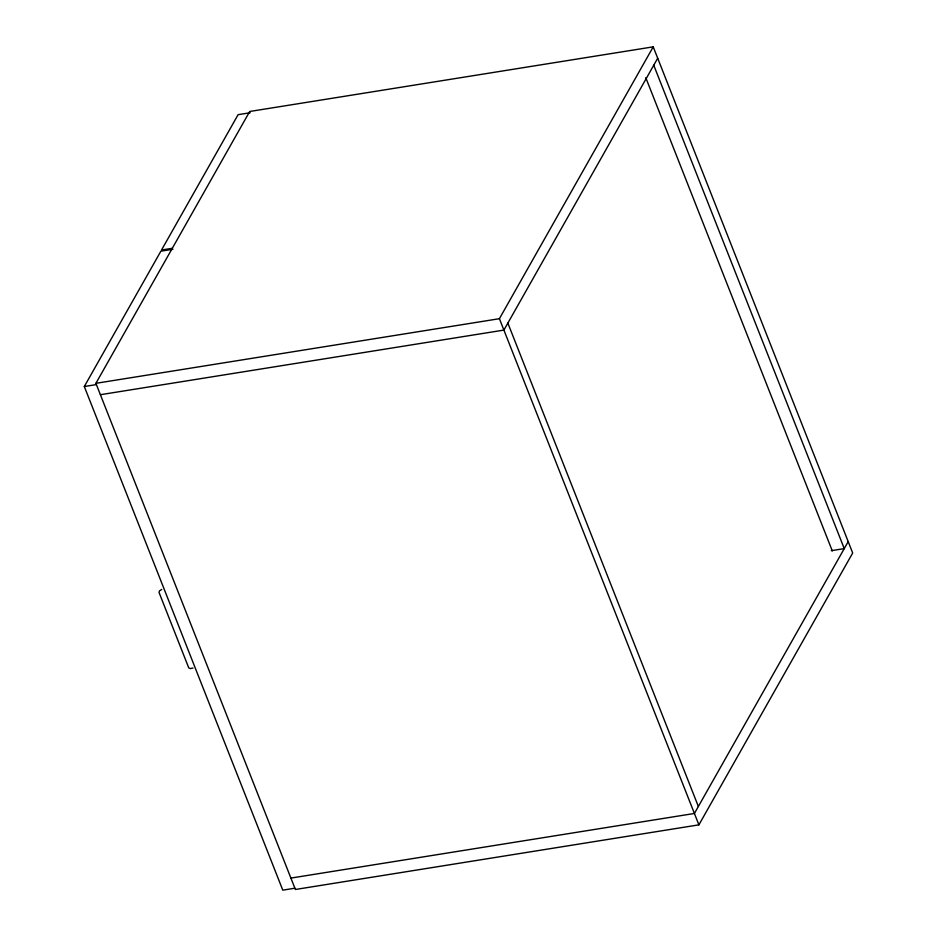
<?xml version="1.0" encoding="UTF-8"?>
<svg xmlns="http://www.w3.org/2000/svg" width="937" height="937" viewBox="0 0 937 937"><rect width="100%" height="100%" fill="white"/><g stroke="black" fill="none" stroke-linecap="round" stroke-linejoin="round"><path stroke-width="1.41" d="M294.897 888.206L282.787 890.15L84.307 386.524L160.871 251.186L172.982 249.242M95.902 383.327L249.71 111.48L653.218 46.85L852.693 553.006L698.897 824.853L295.389 889.482L95.902 383.327L499.409 318.697L653.218 46.85M657.704 58.235L503.895 330.093L100.4 394.711M848.208 541.609L694.411 813.468L290.903 878.086M161.714 589.455L159.559 590.837L159.021 592.418L188.77 667.917L190.41 668.596L193.01 668.011M250.214 112.745L238.103 114.677L161.527 250.015L172.291 248.293M84.307 386.524L96.406 384.592M831.283 550.687L844.26 548.602L653.745 65.227M645.792 77.701L832.29 550.897M507.854 323.101L698.358 806.476M499.409 318.697L698.897 824.853"/></g></svg>
